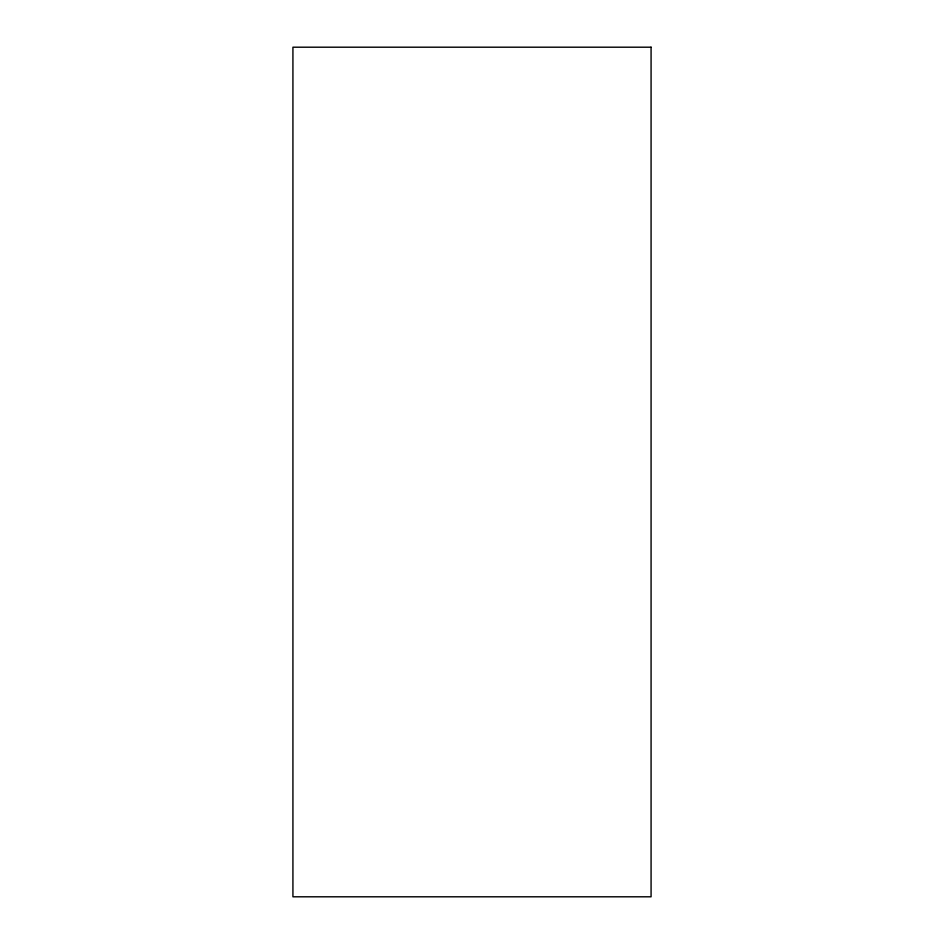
<?xml version="1.0" encoding="UTF-8"?>
<svg xmlns="http://www.w3.org/2000/svg" width="944" height="944" viewBox="0 0 944 944"><rect width="100%" height="100%" fill="white"/><g stroke="black" fill="none" stroke-linecap="round" stroke-linejoin="round"><path stroke-width="1.42" d="M651.077 47.2L292.923 47.2L292.923 896.8L651.077 896.8L651.077 47.2"/></g></svg>
